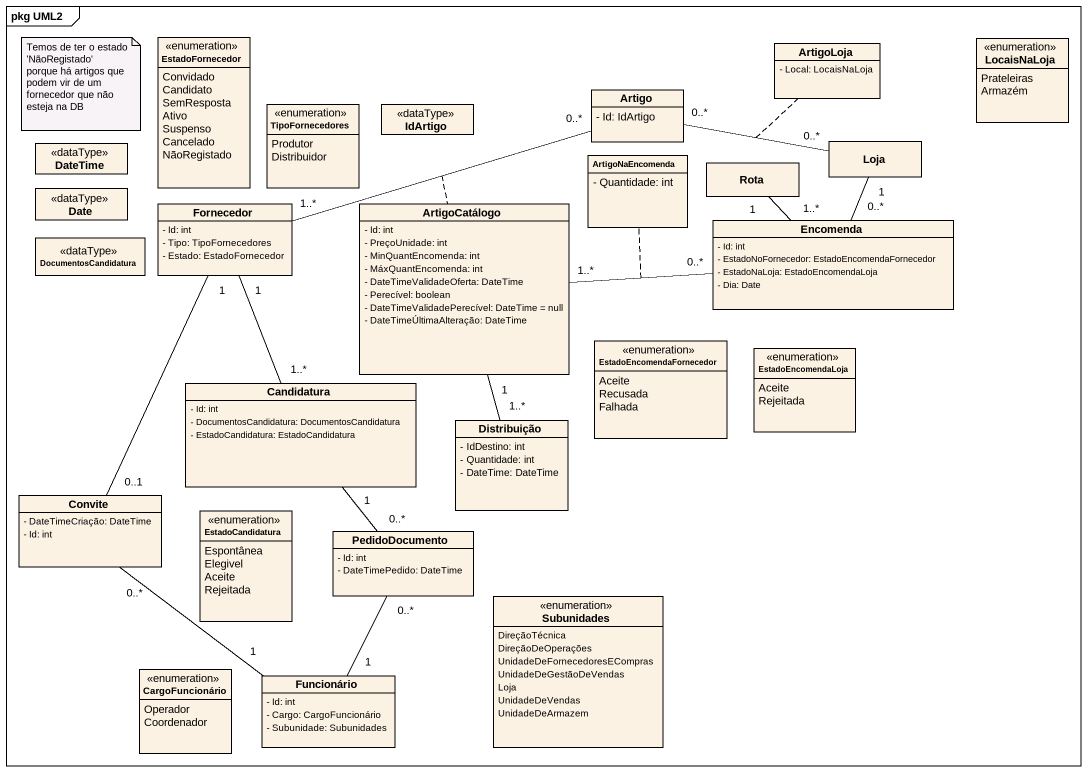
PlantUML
@startuml
mainframe pkg UML2
hide circle
hide empty members
skinparam classAttributeIconSize 0
enum EstadoFornecedor {
  Convidado
  Candidato
  SemResposta
  Ativo
  Suspenso
  Cancelado
  NãoRegistado
}
class ArtigoLoja {
  - Local: LocaisNaLoja
}
enum LocaisNaLoja {
  Prateleiras
  Armazém
}
class Artigo {
  - Id: IdArtigo
}
enum TipoFornecedores {
  Produtor
  Distribuidor
}
class IdArtigo <<dataType>>
class Loja
class Date <<dataType>>
class DateTime <<dataType>>
class ArtigoNaEncomenda {
  - Quantidade: int
}
class Rota
class Fornecedor {
  - Id: int
  - Tipo: TipoFornecedores
  - Estado: EstadoFornecedor
}
class ArtigoCatálogo {
  - Id: int
  - PreçoUnidade: int
  - MinQuantEncomenda: int
  - MáxQuantEncomenda: int
  - DateTimeValidadeOferta: DateTime
  - Perecível: boolean
  - DateTimeValidadePerecível: DateTime = null
  - DateTimeÚltimaAlteração: DateTime
}
class Encomenda {
  - Id: int
  - EstadoNoFornecedor: EstadoEncomendaFornecedor
  - EstadoNaLoja: EstadoEncomendaLoja
  - Dia: Date
}
class DocumentosCandidatura <<dataType>>
enum EstadoEncomendaFornecedor {
  Aceite
  Recusada
  Falhada
}
enum EstadoEncomendaLoja {
  Aceite
  Rejeitada
}
class Candidatura {
  - Id: int
  - DocumentosCandidatura: DocumentosCandidatura
  - EstadoCandidatura: EstadoCandidatura
}
class Distribuição {
  - IdDestino: int
  - Quantidade: int
  - DateTime: DateTime
}
class Convite {
  - DateTimeCriação: DateTime
  - Id: int
}
enum EstadoCandidatura {
  Espontânea
  Elegivel
  Aceite
  Rejeitada
}
class PedidoDocumento {
  - Id: int
  - DateTimePedido: DateTime
}
enum Subunidades {
  DireçãoTécnica
  DireçãoDeOperações
  UnidadeDeFornecedoresECompras
  UnidadeDeGestãoDeVendas
  Loja
  UnidadeDeVendas
  UnidadeDeArmazem
}
enum CargoFuncionário {
  Operador
  Coordenador
}
class Funcionário {
  - Id: int
  - Cargo: CargoFuncionário
  - Subunidade: Subunidades
}
Artigo "0..*" -right- "0..*" Loja
(Artigo, Loja) .. ArtigoLoja
Loja "1" -- "0..*" Encomenda
Rota "1" -- "1..*" Encomenda
Fornecedor "1..*" -right- "0..*" Artigo
(Fornecedor, Artigo) .. ArtigoCatálogo
Fornecedor "1" -- "1..*" Candidatura
ArtigoCatálogo "1..*" -right- "0..*" Encomenda
(ArtigoCatálogo, Encomenda) .. ArtigoNaEncomenda
ArtigoCatálogo "1" -- "1..*" Distribuição
Candidatura "1" -- "0..*" PedidoDocumento
Convite "0..1" -up- "1" Fornecedor
Convite "0..*" -- "1" Funcionário
PedidoDocumento "0..*" -- "1" Funcionário
note as N1
  Temos de ter o estado 'NãoRegistado' porque há artigos que podem vir de um fornecedor que não esteja na DB
end note
@enduml
